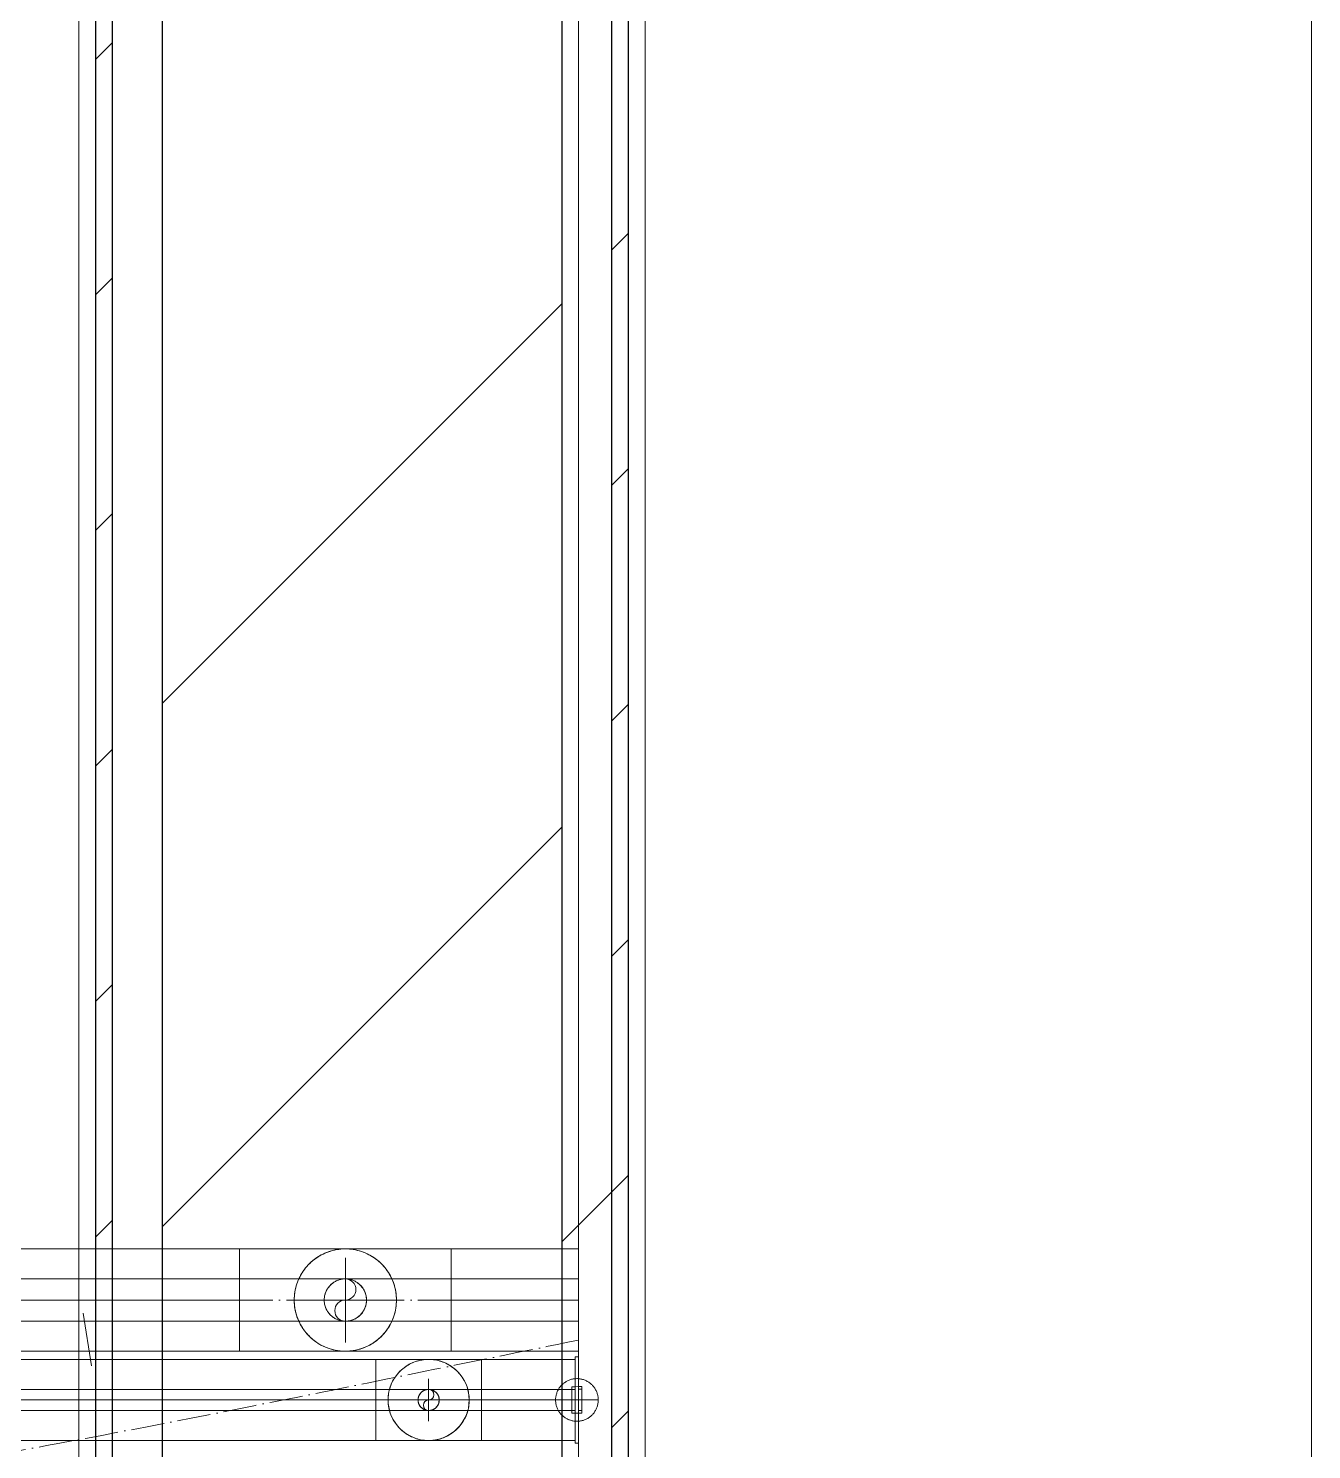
# Model space of a CAD drawing. Header units: millimetres. Extents: x -88595 to 880822, y -1054509 to -148035.
# Drawn here: x 293168.1 to 293553.3, y -278227.9 to -277801.3 of the extents above; entities that cross this region are included whole.
import ezdxf

# ---------------------------------------------------------------- set-up
doc = ezdxf.new("R2010")
doc.units = ezdxf.units.MM
doc.linetypes.add('$3$ADSK_Осевая', pattern=[14, 10, -2, 0, -2])
doc.linetypes.add('$4$ADSK_Осевая', pattern=[14, 10, -2, 0, -2])
for name, color, linetype, lineweight in [('Изоляция', 7, 'Continuous', 18), ('Оборудование', 7, 'Continuous', 18), ('Ограждение', 7, 'Continuous', 9), ('Стены наружные', 7, 'Continuous', 18), ('Трубопровод', 7, 'Continuous', 18), ('Трубопроводы', 7, 'Continuous', 18)]:
    doc.layers.add(name, color=color, linetype=linetype, lineweight=lineweight)

# ---------------------------------------------------------------- blocks, each defined once
blk = doc.blocks.new('$0$ADSK_Настенный внутренний блок кондиционера1 - 1U50PHP1FRA-3259956-В_Координация_2 этаж ОВ3')
at = {"layer": 'Оборудование', "color": 150, "true_color": 0x0080ff}
for p, q in [((487.5, 0), (-487.5, 0)), ((487.5, -10), (-487.5, -10)), ((-487.5, -220), (487.5, -220))]:
    blk.add_line(p, q, dxfattribs=at)
blk = doc.blocks.new('$0$ADSK_МедьПайка_Отвод-гнутая труба - Отвод _гнутая труба_-3260024-В_Координация_2 этаж ОВ3')
at = {"layer": 'Трубопроводы', "color": 134, "true_color": 0x00a6a6}
for p, q in [((-19259.67, -7317.15), (-19259.67, -7310.8)), ((-19259.67, -7323.5), (-19259.67, -7317.15))]:
    blk.add_line(p, q, dxfattribs=at)
at = {"layer": 'Трубопроводы', "color": 134, "true_color": 0x00a6a6, "flags": 128}
for points in [[(-19297.77, -7317.15), (-19297.76, -7316.89), (-19297.75, -7316.64), (-19297.72, -7316.39), (-19297.69, -7316.14), (-19297.64, -7315.89), (-19297.59, -7315.64), (-19297.52, -7315.39), (-19297.44, -7315.15), (-19297.36, -7314.91), (-19297.27, -7314.68), (-19297.16, -7314.44), (-19297.05, -7314.22), (-19296.93, -7313.99), (-19296.8, -7313.78), (-19296.66, -7313.56), (-19296.51, -7313.36), (-19296.35, -7313.16), (-19296.19, -7312.96), (-19296.02, -7312.77), (-19295.84, -7312.59), (-19295.66, -7312.42), (-19295.46, -7312.25), (-19295.26, -7312.1), (-19295.06, -7311.95), (-19294.85, -7311.81), (-19294.63, -7311.67), (-19294.41, -7311.55), (-19294.18, -7311.43), (-19293.95, -7311.33), (-19293.72, -7311.23), (-19293.48, -7311.14), (-19293.24, -7311.07), (-19292.99, -7311), (-19292.75, -7310.94), (-19292.5, -7310.89), (-19292.25, -7310.85), (-19291.99, -7310.82), (-19291.74, -7310.81), (-19291.49, -7310.8), (-19291.42, -7310.8)], [(-19291.42, -7310.8), (-19291.16, -7310.8), (-19290.91, -7310.82), (-19290.66, -7310.84), (-19290.41, -7310.88), (-19290.16, -7310.93), (-19289.91, -7310.98), (-19289.66, -7311.05), (-19289.42, -7311.12), (-19289.18, -7311.21), (-19288.94, -7311.3), (-19288.71, -7311.4), (-19288.48, -7311.52), (-19288.26, -7311.64), (-19288.04, -7311.77), (-19287.83, -7311.91), (-19287.62, -7312.06), (-19287.42, -7312.21), (-19287.23, -7312.37), (-19287.04, -7312.55), (-19286.86, -7312.72), (-19286.69, -7312.91), (-19286.52, -7313.1), (-19286.36, -7313.3), (-19286.22, -7313.51), (-19286.07, -7313.72), (-19285.94, -7313.93), (-19285.82, -7314.16), (-19285.7, -7314.38), (-19285.6, -7314.61), (-19285.5, -7314.85), (-19285.41, -7315.09), (-19285.33, -7315.33), (-19285.27, -7315.57), (-19285.21, -7315.82), (-19285.16, -7316.07), (-19285.12, -7316.32), (-19285.09, -7316.57), (-19285.08, -7316.83), (-19285.07, -7317.08), (-19285.07, -7317.15)], [(-19291.42, -7310.8), (-19291.39, -7310.8), (-19291.32, -7310.8), (-19291.19, -7310.8), (-19291.01, -7310.8), (-19290.78, -7310.8), (-19290.51, -7310.8), (-19290.18, -7310.8), (-19289.81, -7310.8), (-19289.38, -7310.8), (-19288.91, -7310.8), (-19288.39, -7310.8), (-19287.83, -7310.8), (-19287.22, -7310.8), (-19286.57, -7310.8), (-19285.87, -7310.8), (-19285.13, -7310.8), (-19284.35, -7310.8), (-19283.54, -7310.8), (-19282.68, -7310.8), (-19281.79, -7310.8), (-19280.86, -7310.8), (-19279.9, -7310.8), (-19278.9, -7310.8), (-19277.88, -7310.8), (-19276.82, -7310.8), (-19275.74, -7310.8), (-19274.63, -7310.8), (-19273.5, -7310.8), (-19272.35, -7310.8), (-19271.17, -7310.8), (-19269.98, -7310.8), (-19268.77, -7310.8), (-19267.55, -7310.8), (-19266.31, -7310.8), (-19265.06, -7310.8), (-19263.81, -7310.8), (-19262.55, -7310.8), (-19261.28, -7310.8), (-19260.01, -7310.8), (-19259.67, -7310.8)], [(-19291.42, -7323.5), (-19291.67, -7323.49), (-19291.92, -7323.48), (-19292.18, -7323.45), (-19292.43, -7323.42), (-19292.68, -7323.37), (-19292.93, -7323.32), (-19293.17, -7323.25), (-19293.41, -7323.18), (-19293.65, -7323.09), (-19293.89, -7323), (-19294.12, -7322.89), (-19294.35, -7322.78), (-19294.57, -7322.66), (-19294.79, -7322.53), (-19295, -7322.39), (-19295.21, -7322.24), (-19295.41, -7322.09), (-19295.6, -7321.92), (-19295.79, -7321.75), (-19295.97, -7321.57), (-19296.15, -7321.39), (-19296.31, -7321.19), (-19296.47, -7321), (-19296.62, -7320.79), (-19296.76, -7320.58), (-19296.89, -7320.36), (-19297.02, -7320.14), (-19297.13, -7319.92), (-19297.24, -7319.68), (-19297.34, -7319.45), (-19297.42, -7319.21), (-19297.5, -7318.97), (-19297.57, -7318.72), (-19297.63, -7318.48), (-19297.67, -7318.23), (-19297.71, -7317.98), (-19297.74, -7317.72), (-19297.76, -7317.47), (-19297.77, -7317.22), (-19297.77, -7317.15)], [(-19285.07, -7317.15), (-19285.07, -7317.4), (-19285.09, -7317.66), (-19285.11, -7317.91), (-19285.15, -7318.16), (-19285.19, -7318.41), (-19285.25, -7318.66), (-19285.31, -7318.9), (-19285.39, -7319.15), (-19285.47, -7319.39), (-19285.57, -7319.62), (-19285.67, -7319.85), (-19285.78, -7320.08), (-19285.91, -7320.3), (-19286.04, -7320.52), (-19286.18, -7320.73), (-19286.32, -7320.94), (-19286.48, -7321.14), (-19286.64, -7321.34), (-19286.81, -7321.52), (-19286.99, -7321.7), (-19287.18, -7321.88), (-19287.37, -7322.04), (-19287.57, -7322.2), (-19287.78, -7322.35), (-19287.99, -7322.49), (-19288.2, -7322.62), (-19288.42, -7322.75), (-19288.65, -7322.86), (-19288.88, -7322.97), (-19289.12, -7323.07), (-19289.35, -7323.15), (-19289.6, -7323.23), (-19289.84, -7323.3), (-19290.09, -7323.36), (-19290.34, -7323.41), (-19290.59, -7323.44), (-19290.84, -7323.47), (-19291.09, -7323.49), (-19291.35, -7323.5), (-19291.42, -7323.5)], [(-19259.67, -7323.5), (-19260.94, -7323.5), (-19262.2, -7323.5), (-19263.47, -7323.5), (-19264.73, -7323.5), (-19265.97, -7323.5), (-19267.21, -7323.5), (-19268.44, -7323.5), (-19269.65, -7323.5), (-19270.85, -7323.5), (-19272.03, -7323.5), (-19273.19, -7323.5), (-19274.33, -7323.5), (-19275.44, -7323.5), (-19276.53, -7323.5), (-19277.59, -7323.5), (-19278.63, -7323.5), (-19279.63, -7323.5), (-19280.6, -7323.5), (-19281.54, -7323.5), (-19282.44, -7323.5), (-19283.31, -7323.5), (-19284.14, -7323.5), (-19284.93, -7323.5), (-19285.68, -7323.5), (-19286.38, -7323.5), (-19287.05, -7323.5), (-19287.67, -7323.5), (-19288.25, -7323.5), (-19288.78, -7323.5), (-19289.26, -7323.5), (-19289.7, -7323.5), (-19290.08, -7323.5), (-19290.42, -7323.5), (-19290.71, -7323.5), (-19290.96, -7323.5), (-19291.15, -7323.5), (-19291.29, -7323.5), (-19291.38, -7323.5), (-19291.42, -7323.5)]]:
    blk.add_lwpolyline(points, dxfattribs=at)
at = {"layer": 'Трубопроводы', "color": 134, "true_color": 0x00a6a6}
for start, end in [(0, 180), (180, 0)]:
    blk.add_arc((-19291.42, -7317.15), 6.35, start, end, dxfattribs=at)
blk = doc.blocks.new('$0$ADSK_МедьПайка_Отвод-гнутая труба - Отвод _гнутая труба_-V41-В_Координация_2 этаж ОВ3')
at = {"layer": 'Трубопроводы', "color": 134, "true_color": 0x00a6a6}
for p, q in [((-19323.17, -7310.8), (-19323.17, -7317.15)), ((-19323.17, -7317.15), (-19323.17, -7323.5))]:
    blk.add_line(p, q, dxfattribs=at)
at = {"layer": 'Трубопроводы', "color": 134, "true_color": 0x00a6a6, "flags": 128}
for points in [[(-19291.42, -7310.8), (-19291.44, -7310.8), (-19291.52, -7310.8), (-19291.65, -7310.8), (-19291.82, -7310.8), (-19292.05, -7310.8), (-19292.33, -7310.8), (-19292.65, -7310.8), (-19293.03, -7310.8), (-19293.45, -7310.8), (-19293.92, -7310.8), (-19294.44, -7310.8), (-19295, -7310.8), (-19295.61, -7310.8), (-19296.27, -7310.8), (-19296.96, -7310.8), (-19297.7, -7310.8), (-19298.48, -7310.8), (-19299.3, -7310.8), (-19300.15, -7310.8), (-19301.05, -7310.8), (-19301.98, -7310.8), (-19302.94, -7310.8), (-19303.93, -7310.8), (-19304.96, -7310.8), (-19306.01, -7310.8), (-19307.09, -7310.8), (-19308.2, -7310.8), (-19309.33, -7310.8), (-19310.49, -7310.8), (-19311.66, -7310.8), (-19312.85, -7310.8), (-19314.06, -7310.8), (-19315.29, -7310.8), (-19316.52, -7310.8), (-19317.77, -7310.8), (-19319.03, -7310.8), (-19320.29, -7310.8), (-19321.55, -7310.8), (-19322.82, -7310.8), (-19323.17, -7310.8)], [(-19323.17, -7323.5), (-19321.9, -7323.5), (-19320.63, -7323.5), (-19319.37, -7323.5), (-19318.11, -7323.5), (-19316.86, -7323.5), (-19315.62, -7323.5), (-19314.39, -7323.5), (-19313.18, -7323.5), (-19311.98, -7323.5), (-19310.8, -7323.5), (-19309.64, -7323.5), (-19308.51, -7323.5), (-19307.39, -7323.5), (-19306.3, -7323.5), (-19305.24, -7323.5), (-19304.21, -7323.5), (-19303.2, -7323.5), (-19302.23, -7323.5), (-19301.29, -7323.5), (-19300.39, -7323.5), (-19299.52, -7323.5), (-19298.7, -7323.5), (-19297.91, -7323.5), (-19297.16, -7323.5), (-19296.45, -7323.5), (-19295.79, -7323.5), (-19295.16, -7323.5), (-19294.59, -7323.5), (-19294.06, -7323.5), (-19293.57, -7323.5), (-19293.14, -7323.5), (-19292.75, -7323.5), (-19292.41, -7323.5), (-19292.12, -7323.5), (-19291.88, -7323.5), (-19291.69, -7323.5), (-19291.55, -7323.5), (-19291.46, -7323.5), (-19291.42, -7323.5)]]:
    blk.add_lwpolyline(points, dxfattribs=at)
at = {"layer": 'Трубопроводы', "color": 134, "true_color": 0x00a6a6}
for start, end in [(0, 180), (180, 0)]:
    blk.add_arc((-19291.42, -7317.15), 6.35, start, end, dxfattribs=at)
blk = doc.blocks.new('$0$ADSK_МедьПайка_Отвод-гнутая труба - Отвод _гнутая труба_-94627-В_Координация_2 этаж ОВ3')
at = {"layer": 'Трубопроводы', "color": 190, "true_color": 0x8000ff}
for p, q in [((-19250.54, -7347.15), (-19250.54, -7343.97)), ((-19250.54, -7350.32), (-19250.54, -7347.15))]:
    blk.add_line(p, q, dxfattribs=at)
at = {"layer": 'Трубопроводы', "color": 190, "true_color": 0x8000ff, "flags": 128}
for points in [[(-19269.59, -7347.15), (-19269.59, -7347.02), (-19269.58, -7346.89), (-19269.57, -7346.77), (-19269.55, -7346.64), (-19269.53, -7346.52), (-19269.5, -7346.39), (-19269.47, -7346.27), (-19269.43, -7346.15), (-19269.39, -7346.03), (-19269.34, -7345.91), (-19269.29, -7345.8), (-19269.23, -7345.68), (-19269.17, -7345.57), (-19269.11, -7345.46), (-19269.04, -7345.36), (-19268.96, -7345.25), (-19268.89, -7345.15), (-19268.8, -7345.05), (-19268.72, -7344.96), (-19268.63, -7344.87), (-19268.54, -7344.78), (-19268.44, -7344.7), (-19268.34, -7344.62), (-19268.24, -7344.55), (-19268.13, -7344.48), (-19268.02, -7344.41), (-19267.91, -7344.35), (-19267.8, -7344.29), (-19267.68, -7344.24), (-19267.57, -7344.19), (-19267.45, -7344.15), (-19267.33, -7344.11), (-19267.2, -7344.07), (-19267.08, -7344.04), (-19266.96, -7344.02), (-19266.83, -7344), (-19266.7, -7343.99), (-19266.58, -7343.98), (-19266.45, -7343.97), (-19266.42, -7343.97)], [(-19266.42, -7343.97), (-19266.29, -7343.98), (-19266.16, -7343.98), (-19266.04, -7344), (-19265.91, -7344.01), (-19265.79, -7344.04), (-19265.66, -7344.06), (-19265.54, -7344.1), (-19265.42, -7344.13), (-19265.3, -7344.18), (-19265.18, -7344.22), (-19265.06, -7344.28), (-19264.95, -7344.33), (-19264.84, -7344.39), (-19264.73, -7344.46), (-19264.62, -7344.53), (-19264.52, -7344.6), (-19264.42, -7344.68), (-19264.32, -7344.76), (-19264.23, -7344.85), (-19264.14, -7344.94), (-19264.05, -7345.03), (-19263.97, -7345.13), (-19263.89, -7345.22), (-19263.82, -7345.33), (-19263.75, -7345.43), (-19263.68, -7345.54), (-19263.62, -7345.65), (-19263.56, -7345.77), (-19263.51, -7345.88), (-19263.46, -7346), (-19263.41, -7346.12), (-19263.38, -7346.24), (-19263.34, -7346.36), (-19263.31, -7346.48), (-19263.29, -7346.61), (-19263.27, -7346.73), (-19263.26, -7346.86), (-19263.25, -7346.99), (-19263.24, -7347.11), (-19263.24, -7347.15)], [(-19266.42, -7343.97), (-19266.4, -7343.97), (-19266.37, -7343.97), (-19266.3, -7343.97), (-19266.21, -7343.97), (-19266.1, -7343.97), (-19265.96, -7343.97), (-19265.8, -7343.97), (-19265.61, -7343.97), (-19265.4, -7343.97), (-19265.16, -7343.97), (-19264.9, -7343.97), (-19264.62, -7343.97), (-19264.32, -7343.97), (-19263.99, -7343.97), (-19263.64, -7343.97), (-19263.28, -7343.97), (-19262.89, -7343.97), (-19262.48, -7343.97), (-19262.05, -7343.97), (-19261.6, -7343.97), (-19261.14, -7343.97), (-19260.66, -7343.97), (-19260.16, -7343.97), (-19259.65, -7343.97), (-19259.12, -7343.97), (-19258.58, -7343.97), (-19258.02, -7343.97), (-19257.46, -7343.97), (-19256.88, -7343.97), (-19256.29, -7343.97), (-19255.7, -7343.97), (-19255.09, -7343.97), (-19254.48, -7343.97), (-19253.86, -7343.97), (-19253.24, -7343.97), (-19252.61, -7343.97), (-19251.98, -7343.97), (-19251.35, -7343.97), (-19250.71, -7343.97), (-19250.54, -7343.97)], [(-19266.42, -7350.32), (-19266.54, -7350.32), (-19266.67, -7350.31), (-19266.8, -7350.3), (-19266.92, -7350.28), (-19267.05, -7350.26), (-19267.17, -7350.23), (-19267.29, -7350.2), (-19267.42, -7350.16), (-19267.54, -7350.12), (-19267.65, -7350.07), (-19267.77, -7350.02), (-19267.88, -7349.96), (-19267.99, -7349.9), (-19268.1, -7349.84), (-19268.21, -7349.77), (-19268.31, -7349.7), (-19268.41, -7349.62), (-19268.51, -7349.54), (-19268.6, -7349.45), (-19268.69, -7349.36), (-19268.78, -7349.27), (-19268.86, -7349.17), (-19268.94, -7349.07), (-19269.02, -7348.97), (-19269.09, -7348.86), (-19269.16, -7348.76), (-19269.22, -7348.64), (-19269.27, -7348.53), (-19269.33, -7348.42), (-19269.38, -7348.3), (-19269.42, -7348.18), (-19269.46, -7348.06), (-19269.49, -7347.94), (-19269.52, -7347.81), (-19269.55, -7347.69), (-19269.56, -7347.56), (-19269.58, -7347.44), (-19269.59, -7347.31), (-19269.59, -7347.18), (-19269.59, -7347.15)], [(-19263.24, -7347.15), (-19263.24, -7347.28), (-19263.25, -7347.4), (-19263.26, -7347.53), (-19263.28, -7347.65), (-19263.31, -7347.78), (-19263.33, -7347.9), (-19263.37, -7348.03), (-19263.4, -7348.15), (-19263.45, -7348.27), (-19263.49, -7348.38), (-19263.54, -7348.5), (-19263.6, -7348.61), (-19263.66, -7348.73), (-19263.73, -7348.83), (-19263.8, -7348.94), (-19263.87, -7349.04), (-19263.95, -7349.14), (-19264.03, -7349.24), (-19264.12, -7349.34), (-19264.2, -7349.43), (-19264.3, -7349.51), (-19264.39, -7349.6), (-19264.49, -7349.67), (-19264.6, -7349.75), (-19264.7, -7349.82), (-19264.81, -7349.89), (-19264.92, -7349.95), (-19265.03, -7350.01), (-19265.15, -7350.06), (-19265.27, -7350.11), (-19265.39, -7350.15), (-19265.51, -7350.19), (-19265.63, -7350.22), (-19265.75, -7350.25), (-19265.88, -7350.28), (-19266, -7350.3), (-19266.13, -7350.31), (-19266.26, -7350.32), (-19266.38, -7350.32), (-19266.42, -7350.32)], [(-19250.54, -7350.32), (-19251.18, -7350.32), (-19251.81, -7350.32), (-19252.44, -7350.32), (-19253.07, -7350.32), (-19253.7, -7350.32), (-19254.32, -7350.32), (-19254.93, -7350.32), (-19255.54, -7350.32), (-19256.13, -7350.32), (-19256.72, -7350.32), (-19257.3, -7350.32), (-19257.87, -7350.32), (-19258.43, -7350.32), (-19258.97, -7350.32), (-19259.51, -7350.32), (-19260.02, -7350.32), (-19260.52, -7350.32), (-19261.01, -7350.32), (-19261.48, -7350.32), (-19261.93, -7350.32), (-19262.36, -7350.32), (-19262.78, -7350.32), (-19263.17, -7350.32), (-19263.55, -7350.32), (-19263.9, -7350.32), (-19264.23, -7350.32), (-19264.54, -7350.32), (-19264.83, -7350.32), (-19265.1, -7350.32), (-19265.34, -7350.32), (-19265.56, -7350.32), (-19265.75, -7350.32), (-19265.92, -7350.32), (-19266.07, -7350.32), (-19266.19, -7350.32), (-19266.28, -7350.32), (-19266.35, -7350.32), (-19266.4, -7350.32), (-19266.42, -7350.32)]]:
    blk.add_lwpolyline(points, dxfattribs=at)
at = {"layer": 'Трубопроводы', "color": 190, "true_color": 0x8000ff}
for start, end in [(0, 180), (180, 0)]:
    blk.add_arc((-19266.42, -7347.15), 3.17, start, end, dxfattribs=at)
blk = doc.blocks.new('$0$ADSK_МедьПайка_Отвод-гнутая труба - Отвод _гнутая труба_-V43-В_Координация_2 этаж ОВ3')
at = {"layer": 'Трубопроводы', "color": 190, "true_color": 0x8000ff}
for p, q in [((-19282.29, -7343.97), (-19282.29, -7347.15)), ((-19282.29, -7347.15), (-19282.29, -7350.32))]:
    blk.add_line(p, q, dxfattribs=at)
at = {"layer": 'Трубопроводы', "color": 190, "true_color": 0x8000ff, "flags": 128}
for points in [[(-19266.42, -7343.97), (-19266.43, -7343.97), (-19266.47, -7343.97), (-19266.53, -7343.97), (-19266.62, -7343.97), (-19266.73, -7343.97), (-19266.87, -7343.97), (-19267.04, -7343.97), (-19267.22, -7343.97), (-19267.43, -7343.97), (-19267.67, -7343.97), (-19267.93, -7343.97), (-19268.21, -7343.97), (-19268.52, -7343.97), (-19268.84, -7343.97), (-19269.19, -7343.97), (-19269.56, -7343.97), (-19269.95, -7343.97), (-19270.36, -7343.97), (-19270.79, -7343.97), (-19271.23, -7343.97), (-19271.7, -7343.97), (-19272.18, -7343.97), (-19272.67, -7343.97), (-19273.19, -7343.97), (-19273.71, -7343.97), (-19274.26, -7343.97), (-19274.81, -7343.97), (-19275.38, -7343.97), (-19275.95, -7343.97), (-19276.54, -7343.97), (-19277.14, -7343.97), (-19277.74, -7343.97), (-19278.35, -7343.97), (-19278.97, -7343.97), (-19279.59, -7343.97), (-19280.22, -7343.97), (-19280.85, -7343.97), (-19281.49, -7343.97), (-19282.12, -7343.97), (-19282.29, -7343.97)], [(-19282.29, -7350.32), (-19281.66, -7350.32), (-19281.02, -7350.32), (-19280.39, -7350.32), (-19279.76, -7350.32), (-19279.14, -7350.32), (-19278.52, -7350.32), (-19277.9, -7350.32), (-19277.3, -7350.32), (-19276.7, -7350.32), (-19276.11, -7350.32), (-19275.53, -7350.32), (-19274.96, -7350.32), (-19274.4, -7350.32), (-19273.86, -7350.32), (-19273.33, -7350.32), (-19272.81, -7350.32), (-19272.31, -7350.32), (-19271.82, -7350.32), (-19271.36, -7350.32), (-19270.9, -7350.32), (-19270.47, -7350.32), (-19270.06, -7350.32), (-19269.66, -7350.32), (-19269.29, -7350.32), (-19268.93, -7350.32), (-19268.6, -7350.32), (-19268.29, -7350.32), (-19268, -7350.32), (-19267.74, -7350.32), (-19267.5, -7350.32), (-19267.28, -7350.32), (-19267.08, -7350.32), (-19266.91, -7350.32), (-19266.77, -7350.32), (-19266.65, -7350.32), (-19266.55, -7350.32), (-19266.48, -7350.32), (-19266.44, -7350.32), (-19266.42, -7350.32)]]:
    blk.add_lwpolyline(points, dxfattribs=at)
at = {"layer": 'Трубопроводы', "color": 190, "true_color": 0x8000ff}
for radius, start, end in [(3.17, 0, 180), (3.18, 180, 0)]:
    blk.add_arc((-19266.42, -7347.15), radius, start, end, dxfattribs=at)
blk = doc.blocks.new('2 этаж')
at = {"layer": 'Ограждение'}
for p, q in [((322517.5, 651111.51), (322517.5, 645156.51)), ((322687.5, 645156.51), (322687.5, 651111.51))]:
    blk.add_line(p, q, dxfattribs=at)
at = {"layer": 'Стены наружные', "lineweight": 30}
for p, q in [((322542.5, 651136.51), (322542.5, 645131.51)), ((322662.5, 651136.51), (322662.5, 645131.51)), ((322527.5, 651121.51), (322527.5, 645136.51)), ((322677.5, 645136.51), (322677.5, 651121.51)), ((322522.5, 651116.51), (322522.5, 645141.51)), ((322682.5, 645141.51), (322682.5, 651116.51))]:
    blk.add_line(p, q, dxfattribs=at)
at = {"layer": 'Стены наружные', "linetype": 'Continuous', "lineweight": 9}
for p, q in [((322522.5, 649997.9), (322527.5, 650002.9)), ((322677.5, 649940.76), (322682.5, 649945.76)), ((322522.5, 649927.19), (322527.5, 649932.19)), ((322542.5, 649804.53), (322662.5, 649924.53)), ((322677.5, 649870.05), (322682.5, 649875.05)), ((322522.5, 649856.48), (322527.5, 649861.48)), ((322677.5, 649799.34), (322682.5, 649804.34)), ((322522.5, 649785.76), (322527.5, 649790.76)), ((322542.5, 649647.37), (322662.5, 649767.37)), ((322677.5, 649728.63), (322682.5, 649733.63)), ((322522.5, 649715.05), (322527.5, 649720.05)), ((322677.5, 649657.92), (322682.5, 649662.92)), ((322662.5, 649642.92), (322677.5, 649657.92)), ((322522.5, 649644.34), (322527.5, 649649.34)), ((322677.5, 649587.21), (322682.5, 649592.21))]:
    blk.add_line(p, q, dxfattribs=at)

msp = doc.modelspace()

# ---------------------------------------------------------------- linework, layer by layer
at = {"layer": 'Изоляция', "color": 134, "true_color": 0x00a6a6}
for p, q in [((293231.5, -278167.65), (292909.99, -278167.65)), ((293231.5, -278198.35), (293231.5, -278167.65)), ((293333.25, -278167.65), (293295, -278167.65)), ((293295, -278167.65), (293295, -278198.35)), ((293333.25, -278190), (293333.25, -278167.65)), ((292909.99, -278198.35), (293231.5, -278198.35)), ((293295, -278198.35), (293333.25, -278198.35))]:
    msp.add_line(p, q, dxfattribs=at)
at = {"layer": 'Изоляция', "color": 190, "true_color": 0x8000ff}
for p, q in [((293272.38, -278200.83), (292939.12, -278200.83)), ((293272.38, -278225.17), (293272.38, -278200.83)), ((293332.25, -278200.83), (293304.13, -278200.83)), ((293304.13, -278200.83), (293304.13, -278225.17)), ((293333.25, -278200.03), (293332.25, -278200.03)), ((293332.25, -278200.03), (293332.25, -278225.97)), ((293333.25, -278225.97), (293333.25, -278200.03)), ((292939.12, -278225.17), (293272.38, -278225.17)), ((293304.13, -278225.17), (293332.25, -278225.17)), ((293332.25, -278225.97), (293333.25, -278225.97))]:
    msp.add_line(p, q, dxfattribs=at)
at = {"layer": 'Изоляция', "color": 134, "true_color": 0x00a6a6, "flags": 128}
for points in [[(293263.25, -278167.65), (293263.23, -278167.65), (293263.15, -278167.65), (293263.02, -278167.65), (293262.85, -278167.65), (293262.62, -278167.65), (293262.34, -278167.65), (293262.02, -278167.65), (293261.64, -278167.65), (293261.22, -278167.65), (293260.75, -278167.65), (293260.23, -278167.65), (293259.66, -278167.65), (293259.06, -278167.65), (293258.4, -278167.65), (293257.71, -278167.65), (293256.97, -278167.65), (293256.19, -278167.65), (293255.37, -278167.65), (293254.52, -278167.65), (293253.62, -278167.65), (293252.69, -278167.65), (293251.73, -278167.65), (293250.74, -278167.65), (293249.71, -278167.65), (293248.66, -278167.65), (293247.57, -278167.65), (293246.47, -278167.65), (293245.33, -278167.65), (293244.18, -278167.65), (293243.01, -278167.65), (293241.81, -278167.65), (293240.61, -278167.65), (293239.38, -278167.65), (293238.15, -278167.65), (293236.9, -278167.65), (293235.64, -278167.65), (293234.38, -278167.65), (293233.11, -278167.65), (293231.84, -278167.65), (293231.5, -278167.65)], [(293247.9, -278183), (293247.91, -278182.39), (293247.95, -278181.77), (293248.01, -278181.16), (293248.1, -278180.55), (293248.21, -278179.95), (293248.34, -278179.35), (293248.5, -278178.76), (293248.68, -278178.17), (293248.89, -278177.59), (293249.11, -278177.02), (293249.36, -278176.46), (293249.64, -278175.91), (293249.93, -278175.37), (293250.25, -278174.85), (293250.58, -278174.33), (293250.94, -278173.83), (293251.32, -278173.35), (293251.71, -278172.88), (293252.13, -278172.43), (293252.56, -278171.99), (293253.01, -278171.57), (293253.47, -278171.17), (293253.95, -278170.79), (293254.45, -278170.43), (293254.96, -278170.08), (293255.48, -278169.76), (293256.02, -278169.46), (293256.56, -278169.18), (293257.12, -278168.93), (293257.69, -278168.69), (293258.27, -278168.48), (293258.85, -278168.29), (293259.44, -278168.13), (293260.04, -278167.99), (293260.64, -278167.87), (293261.25, -278167.78), (293261.86, -278167.71), (293262.47, -278167.67), (293263.09, -278167.65), (293263.25, -278167.65)], [(293263.25, -278167.65), (293263.28, -278167.65), (293263.35, -278167.65), (293263.48, -278167.65), (293263.66, -278167.65), (293263.88, -278167.65), (293264.16, -278167.65), (293264.49, -278167.65), (293264.86, -278167.65), (293265.29, -278167.65), (293265.76, -278167.65), (293266.28, -278167.65), (293266.84, -278167.65), (293267.45, -278167.65), (293268.1, -278167.65), (293268.8, -278167.65), (293269.54, -278167.65), (293270.31, -278167.65), (293271.13, -278167.65), (293271.99, -278167.65), (293272.88, -278167.65), (293273.81, -278167.65), (293274.77, -278167.65), (293275.77, -278167.65), (293276.79, -278167.65), (293277.85, -278167.65), (293278.93, -278167.65), (293280.04, -278167.65), (293281.17, -278167.65), (293282.32, -278167.65), (293283.5, -278167.65), (293284.69, -278167.65), (293285.9, -278167.65), (293287.12, -278167.65), (293288.36, -278167.65), (293289.61, -278167.65), (293290.86, -278167.65), (293292.12, -278167.65), (293293.39, -278167.65), (293294.66, -278167.65), (293295, -278167.65)], [(293263.25, -278167.65), (293263.87, -278167.66), (293264.48, -278167.7), (293265.09, -278167.76), (293265.7, -278167.85), (293266.3, -278167.96), (293266.9, -278168.09), (293267.49, -278168.25), (293268.08, -278168.43), (293268.66, -278168.63), (293269.23, -278168.86), (293269.79, -278169.11), (293270.34, -278169.38), (293270.88, -278169.68), (293271.41, -278169.99), (293271.92, -278170.33), (293272.42, -278170.69), (293272.9, -278171.06), (293273.37, -278171.46), (293273.83, -278171.87), (293274.26, -278172.31), (293274.68, -278172.75), (293275.08, -278173.22), (293275.46, -278173.7), (293275.83, -278174.2), (293276.17, -278174.71), (293276.49, -278175.23), (293276.79, -278175.77), (293277.07, -278176.31), (293277.32, -278176.87), (293277.56, -278177.44), (293277.77, -278178.01), (293277.96, -278178.6), (293278.12, -278179.19), (293278.26, -278179.79), (293278.38, -278180.39), (293278.47, -278181), (293278.54, -278181.61), (293278.58, -278182.22), (293278.6, -278182.83), (293278.6, -278183)], [(293263.25, -278198.35), (293262.64, -278198.34), (293262.03, -278198.3), (293261.41, -278198.24), (293260.81, -278198.15), (293260.2, -278198.04), (293259.6, -278197.91), (293259.01, -278197.75), (293258.42, -278197.57), (293257.84, -278197.37), (293257.27, -278197.14), (293256.71, -278196.89), (293256.16, -278196.62), (293255.62, -278196.32), (293255.1, -278196.01), (293254.58, -278195.67), (293254.08, -278195.31), (293253.6, -278194.94), (293253.13, -278194.54), (293252.68, -278194.13), (293252.24, -278193.69), (293251.82, -278193.25), (293251.42, -278192.78), (293251.04, -278192.3), (293250.68, -278191.8), (293250.34, -278191.29), (293250.01, -278190.77), (293249.71, -278190.23), (293249.44, -278189.69), (293249.18, -278189.13), (293248.95, -278188.56), (293248.73, -278187.99), (293248.55, -278187.4), (293248.38, -278186.81), (293248.24, -278186.21), (293248.13, -278185.61), (293248.03, -278185), (293247.97, -278184.39), (293247.92, -278183.78), (293247.9, -278183.17), (293247.9, -278183)], [(293278.6, -278183), (293278.59, -278183.61), (293278.55, -278184.23), (293278.49, -278184.84), (293278.41, -278185.45), (293278.3, -278186.05), (293278.16, -278186.65), (293278, -278187.24), (293277.82, -278187.83), (293277.62, -278188.41), (293277.39, -278188.98), (293277.14, -278189.54), (293276.87, -278190.09), (293276.57, -278190.63), (293276.26, -278191.15), (293275.92, -278191.67), (293275.56, -278192.17), (293275.19, -278192.65), (293274.79, -278193.12), (293274.38, -278193.57), (293273.95, -278194.01), (293273.5, -278194.43), (293273.03, -278194.83), (293272.55, -278195.21), (293272.06, -278195.57), (293271.55, -278195.92), (293271.02, -278196.24), (293270.49, -278196.54), (293269.94, -278196.82), (293269.38, -278197.07), (293268.81, -278197.31), (293268.24, -278197.52), (293267.65, -278197.71), (293267.06, -278197.87), (293266.46, -278198.01), (293265.86, -278198.13), (293265.25, -278198.22), (293264.64, -278198.29), (293264.03, -278198.33), (293263.42, -278198.35), (293263.25, -278198.35)], [(293231.5, -278198.35), (293232.77, -278198.35), (293234.04, -278198.35), (293235.3, -278198.35), (293236.56, -278198.35), (293237.81, -278198.35), (293239.05, -278198.35), (293240.28, -278198.35), (293241.49, -278198.35), (293242.69, -278198.35), (293243.87, -278198.35), (293245.03, -278198.35), (293246.16, -278198.35), (293247.28, -278198.35), (293248.37, -278198.35), (293249.43, -278198.35), (293250.46, -278198.35), (293251.47, -278198.35), (293252.44, -278198.35), (293253.38, -278198.35), (293254.28, -278198.35), (293255.14, -278198.35), (293255.97, -278198.35), (293256.76, -278198.35), (293257.51, -278198.35), (293258.22, -278198.35), (293258.88, -278198.35), (293259.5, -278198.35), (293260.08, -278198.35), (293260.61, -278198.35), (293261.09, -278198.35), (293261.53, -278198.35), (293261.92, -278198.35), (293262.26, -278198.35), (293262.55, -278198.35), (293262.79, -278198.35), (293262.98, -278198.35), (293263.12, -278198.35), (293263.21, -278198.35), (293263.25, -278198.35)], [(293295, -278198.35), (293293.73, -278198.35), (293292.46, -278198.35), (293291.2, -278198.35), (293289.94, -278198.35), (293288.69, -278198.35), (293287.45, -278198.35), (293286.23, -278198.35), (293285.01, -278198.35), (293283.82, -278198.35), (293282.64, -278198.35), (293281.48, -278198.35), (293280.34, -278198.35), (293279.23, -278198.35), (293278.14, -278198.35), (293277.07, -278198.35), (293276.04, -278198.35), (293275.04, -278198.35), (293274.07, -278198.35), (293273.13, -278198.35), (293272.23, -278198.35), (293271.36, -278198.35), (293270.53, -278198.35), (293269.74, -278198.35), (293268.99, -278198.35), (293268.29, -278198.35), (293267.62, -278198.35), (293267, -278198.35), (293266.42, -278198.35), (293265.89, -278198.35), (293265.41, -278198.35), (293264.97, -278198.35), (293264.58, -278198.35), (293264.25, -278198.35), (293263.95, -278198.35), (293263.71, -278198.35), (293263.52, -278198.35), (293263.38, -278198.35), (293263.29, -278198.35), (293263.25, -278198.35)]]:
    msp.add_lwpolyline(points, dxfattribs=at)
at = {"layer": 'Изоляция', "color": 190, "true_color": 0x8000ff, "flags": 128}
for points in [[(293288.25, -278200.83), (293288.24, -278200.83), (293288.2, -278200.83), (293288.14, -278200.83), (293288.05, -278200.83), (293287.94, -278200.83), (293287.8, -278200.83), (293287.63, -278200.83), (293287.45, -278200.83), (293287.23, -278200.83), (293287, -278200.83), (293286.74, -278200.83), (293286.46, -278200.83), (293286.15, -278200.83), (293285.83, -278200.83), (293285.48, -278200.83), (293285.11, -278200.83), (293284.72, -278200.83), (293284.31, -278200.83), (293283.88, -278200.83), (293283.44, -278200.83), (293282.97, -278200.83), (293282.49, -278200.83), (293281.99, -278200.83), (293281.48, -278200.83), (293280.95, -278200.83), (293280.41, -278200.83), (293279.86, -278200.83), (293279.29, -278200.83), (293278.72, -278200.83), (293278.13, -278200.83), (293277.53, -278200.83), (293276.93, -278200.83), (293276.32, -278200.83), (293275.7, -278200.83), (293275.08, -278200.83), (293274.45, -278200.83), (293273.82, -278200.83), (293273.18, -278200.83), (293272.55, -278200.83), (293272.38, -278200.83)], [(293276.08, -278213), (293276.09, -278212.51), (293276.12, -278212.03), (293276.16, -278211.54), (293276.23, -278211.06), (293276.32, -278210.58), (293276.43, -278210.11), (293276.55, -278209.64), (293276.69, -278209.17), (293276.86, -278208.71), (293277.04, -278208.26), (293277.24, -278207.81), (293277.45, -278207.38), (293277.69, -278206.95), (293277.94, -278206.53), (293278.2, -278206.13), (293278.49, -278205.73), (293278.78, -278205.34), (293279.1, -278204.97), (293279.43, -278204.61), (293279.77, -278204.27), (293280.13, -278203.93), (293280.49, -278203.62), (293280.88, -278203.31), (293281.27, -278203.03), (293281.67, -278202.76), (293282.09, -278202.5), (293282.51, -278202.26), (293282.95, -278202.04), (293283.39, -278201.84), (293283.84, -278201.65), (293284.3, -278201.49), (293284.76, -278201.34), (293285.23, -278201.21), (293285.7, -278201.09), (293286.18, -278201), (293286.66, -278200.93), (293287.15, -278200.88), (293287.63, -278200.84), (293288.12, -278200.83), (293288.25, -278200.83)], [(293288.25, -278200.83), (293288.26, -278200.83), (293288.3, -278200.83), (293288.37, -278200.83), (293288.45, -278200.83), (293288.57, -278200.83), (293288.71, -278200.83), (293288.87, -278200.83), (293289.06, -278200.83), (293289.27, -278200.83), (293289.5, -278200.83), (293289.76, -278200.83), (293290.05, -278200.83), (293290.35, -278200.83), (293290.68, -278200.83), (293291.02, -278200.83), (293291.39, -278200.83), (293291.78, -278200.83), (293292.19, -278200.83), (293292.62, -278200.83), (293293.07, -278200.83), (293293.53, -278200.83), (293294.01, -278200.83), (293294.51, -278200.83), (293295.02, -278200.83), (293295.55, -278200.83), (293296.09, -278200.83), (293296.64, -278200.83), (293297.21, -278200.83), (293297.79, -278200.83), (293298.37, -278200.83), (293298.97, -278200.83), (293299.58, -278200.83), (293300.19, -278200.83), (293300.81, -278200.83), (293301.43, -278200.83), (293302.06, -278200.83), (293302.69, -278200.83), (293303.32, -278200.83), (293303.96, -278200.83), (293304.13, -278200.83)], [(293288.25, -278200.83), (293288.74, -278200.83), (293289.22, -278200.86), (293289.71, -278200.91), (293290.19, -278200.98), (293290.67, -278201.07), (293291.15, -278201.17), (293291.62, -278201.3), (293292.08, -278201.44), (293292.54, -278201.61), (293292.99, -278201.79), (293293.44, -278201.98), (293293.87, -278202.2), (293294.3, -278202.43), (293294.72, -278202.68), (293295.13, -278202.95), (293295.52, -278203.23), (293295.91, -278203.53), (293296.28, -278203.85), (293296.64, -278204.18), (293296.99, -278204.52), (293297.32, -278204.87), (293297.64, -278205.24), (293297.94, -278205.62), (293298.23, -278206.02), (293298.5, -278206.42), (293298.75, -278206.84), (293298.99, -278207.26), (293299.21, -278207.7), (293299.41, -278208.14), (293299.6, -278208.59), (293299.77, -278209.05), (293299.92, -278209.51), (293300.05, -278209.98), (293300.16, -278210.45), (293300.25, -278210.93), (293300.32, -278211.41), (293300.38, -278211.9), (293300.41, -278212.38), (293300.43, -278212.87), (293300.43, -278213)], [(293288.25, -278225.17), (293287.76, -278225.17), (293287.28, -278225.14), (293286.79, -278225.09), (293286.31, -278225.02), (293285.83, -278224.93), (293285.36, -278224.83), (293284.89, -278224.7), (293284.42, -278224.56), (293283.96, -278224.39), (293283.51, -278224.21), (293283.07, -278224.02), (293282.63, -278223.8), (293282.2, -278223.57), (293281.78, -278223.32), (293281.38, -278223.05), (293280.98, -278222.77), (293280.6, -278222.47), (293280.22, -278222.15), (293279.86, -278221.82), (293279.52, -278221.48), (293279.19, -278221.13), (293278.87, -278220.76), (293278.57, -278220.38), (293278.28, -278219.98), (293278.01, -278219.58), (293277.75, -278219.16), (293277.51, -278218.74), (293277.29, -278218.3), (293277.09, -278217.86), (293276.9, -278217.41), (293276.74, -278216.95), (293276.59, -278216.49), (293276.46, -278216.02), (293276.35, -278215.55), (293276.25, -278215.07), (293276.18, -278214.59), (293276.13, -278214.1), (293276.09, -278213.62), (293276.08, -278213.13), (293276.08, -278213)], [(293300.43, -278213), (293300.42, -278213.49), (293300.39, -278213.97), (293300.34, -278214.46), (293300.27, -278214.94), (293300.18, -278215.42), (293300.08, -278215.89), (293299.95, -278216.36), (293299.81, -278216.83), (293299.65, -278217.29), (293299.47, -278217.74), (293299.27, -278218.19), (293299.05, -278218.62), (293298.82, -278219.05), (293298.57, -278219.47), (293298.3, -278219.87), (293298.02, -278220.27), (293297.72, -278220.66), (293297.41, -278221.03), (293297.08, -278221.39), (293296.73, -278221.73), (293296.38, -278222.07), (293296.01, -278222.38), (293295.63, -278222.69), (293295.23, -278222.97), (293294.83, -278223.24), (293294.42, -278223.5), (293293.99, -278223.74), (293293.56, -278223.96), (293293.11, -278224.16), (293292.66, -278224.35), (293292.21, -278224.51), (293291.74, -278224.66), (293291.27, -278224.79), (293290.8, -278224.91), (293290.32, -278225), (293289.84, -278225.07), (293289.36, -278225.12), (293288.87, -278225.16), (293288.38, -278225.17), (293288.25, -278225.17)], [(293272.38, -278225.17), (293273.01, -278225.17), (293273.65, -278225.17), (293274.28, -278225.17), (293274.91, -278225.17), (293275.53, -278225.17), (293276.15, -278225.17), (293276.76, -278225.17), (293277.37, -278225.17), (293277.97, -278225.17), (293278.56, -278225.17), (293279.14, -278225.17), (293279.71, -278225.17), (293280.26, -278225.17), (293280.81, -278225.17), (293281.34, -278225.17), (293281.86, -278225.17), (293282.36, -278225.17), (293282.84, -278225.17), (293283.31, -278225.17), (293283.76, -278225.17), (293284.2, -278225.17), (293284.61, -278225.17), (293285.01, -278225.17), (293285.38, -278225.17), (293285.74, -278225.17), (293286.07, -278225.17), (293286.38, -278225.17), (293286.67, -278225.17), (293286.93, -278225.17), (293287.17, -278225.17), (293287.39, -278225.17), (293287.59, -278225.17), (293287.76, -278225.17), (293287.9, -278225.17), (293288.02, -278225.17), (293288.12, -278225.17), (293288.19, -278225.17), (293288.23, -278225.17), (293288.25, -278225.17)], [(293304.13, -278225.17), (293303.49, -278225.17), (293302.86, -278225.17), (293302.23, -278225.17), (293301.6, -278225.17), (293300.97, -278225.17), (293300.35, -278225.17), (293299.74, -278225.17), (293299.13, -278225.17), (293298.53, -278225.17), (293297.94, -278225.17), (293297.37, -278225.17), (293296.8, -278225.17), (293296.24, -278225.17), (293295.69, -278225.17), (293295.16, -278225.17), (293294.65, -278225.17), (293294.14, -278225.17), (293293.66, -278225.17), (293293.19, -278225.17), (293292.74, -278225.17), (293292.31, -278225.17), (293291.89, -278225.17), (293291.5, -278225.17), (293291.12, -278225.17), (293290.77, -278225.17), (293290.44, -278225.17), (293290.13, -278225.17), (293289.84, -278225.17), (293289.57, -278225.17), (293289.33, -278225.17), (293289.11, -278225.17), (293288.92, -278225.17), (293288.75, -278225.17), (293288.6, -278225.17), (293288.48, -278225.17), (293288.39, -278225.17), (293288.32, -278225.17), (293288.27, -278225.17), (293288.25, -278225.17)]]:
    msp.add_lwpolyline(points, dxfattribs=at)
at = {"layer": 'Изоляция', "color": 134, "true_color": 0x00a6a6}
for start, end in [(90, 180), (90, 180), (90, 180), (90, 180), (0, 90), (0, 90), (0, 90), (0, 90), (180, 270), (180, 270), (180, 270), (180, 270), (270, 0), (270, 0), (270, 0), (270, 0)]:
    msp.add_arc((293263.25, -278183), 15.35, start, end, dxfattribs=at)
at = {"layer": 'Изоляция', "color": 190, "true_color": 0x8000ff}
for start, end in [(90, 180), (90, 180), (90, 180), (90, 180), (0, 90), (0, 90), (0, 90), (0, 90), (180, 270), (180, 270), (180, 270), (180, 270), (270, 0), (270, 0), (270, 0), (270, 0)]:
    msp.add_arc((293288.25, -278213), 12.17, start, end, dxfattribs=at)
at = {"layer": 'Трубопровод', "color": 134, "true_color": 0x00a6a6}
for p, q in [((293263.25, -278195.7), (293263.25, -278170.3)), ((293231.5, -278183), (292909.99, -278183)), ((293231.5, -278183), (292909.99, -278183)), ((293250.55, -278183), (293275.95, -278183)), ((293333.25, -278183), (293295, -278183)), ((293333.25, -278183), (293295, -278183))]:
    msp.add_line(p, q, dxfattribs=at)
at = {"layer": 'Трубопровод', "color": 134, "linetype": 'Continuous', "true_color": 0x00a6a6}
for p, q in [((293231.5, -278176.65), (292909.99, -278176.65)), ((293333.25, -278176.65), (293295, -278176.65)), ((292909.99, -278189.35), (293231.5, -278189.35)), ((293295, -278189.35), (293333.25, -278189.35))]:
    msp.add_line(p, q, dxfattribs=at)
at = {"layer": 'Трубопровод', "color": 190, "true_color": 0x8000ff}
for p, q in [((293288.25, -278219.35), (293288.25, -278206.65)), ((293272.38, -278213), (292939.12, -278213)), ((293272.38, -278213), (292939.12, -278213)), ((293281.9, -278213), (293294.6, -278213)), ((293332.25, -278213), (293304.13, -278213)), ((293332.25, -278213), (293304.13, -278213))]:
    msp.add_line(p, q, dxfattribs=at)
at = {"layer": 'Трубопровод', "color": 190, "linetype": 'Continuous', "true_color": 0x8000ff}
for p, q in [((293272.38, -278209.83), (292939.12, -278209.83)), ((293332.25, -278209.83), (293304.13, -278209.83)), ((292939.12, -278216.17), (293272.38, -278216.17)), ((293304.13, -278216.17), (293332.25, -278216.17))]:
    msp.add_line(p, q, dxfattribs=at)
at = {"layer": 'Трубопровод', "color": 134, "linetype": 'Continuous', "true_color": 0x00a6a6}
for centre, radius, start, end in [((293263.25, -278183), 6.35, 0, 180), ((293263.25, -278179.83), 3.17, 270, 90), ((293263.25, -278183), 6.35, 180, 0), ((293263.25, -278186.17), 3.17, 90, 270)]:
    msp.add_arc(centre, radius, start, end, dxfattribs=at)
at = {"layer": 'Трубопровод', "color": 190, "linetype": 'Continuous', "true_color": 0x8000ff}
for centre, radius, start, end in [((293288.25, -278213), 3.17, 0, 180), ((293288.25, -278211.41), 1.59, 270, 90), ((293288.25, -278213), 3.17, 180, 0), ((293288.25, -278214.59), 1.59, 90, 270)]:
    msp.add_arc(centre, radius, start, end, dxfattribs=at)
at = {"layer": 'Трубопроводы', "color": 134, "linetype": '$4$ADSK_Осевая', "true_color": 0x00a6a6}
for p in [(293231.5, -278183), (293295, -278183)]:
    msp.add_line(p, (293263.25, -278183), dxfattribs=at)
at = {"layer": 'Трубопроводы', "color": 24, "true_color": 0xa52900}
for p, q in [((293187.01, -278202.75), (293184.52, -278186.94)), ((293333.25, -278200.03), (293333.25, -278190)), ((293333.25, -278200.03), (293333.25, -278190))]:
    msp.add_line(p, q, dxfattribs=at)
at = {"layer": 'Трубопроводы', "color": 190, "true_color": 0x8000ff}
for p, q in [((293332.25, -278209.03), (293331.25, -278209.03)), ((293331.25, -278209.03), (293331.25, -278216.97)), ((293331.25, -278209.03), (293331.25, -278216.97)), ((293332.25, -278209.83), (293331.25, -278209.83)), ((293331.25, -278216.17), (293331.25, -278209.83)), ((293331.25, -278216.17), (293331.25, -278209.83)), ((293333.25, -278209), (293332.25, -278209.03)), ((293332.25, -278216.97), (293332.25, -278209.03)), ((293332.25, -278216.97), (293332.25, -278209.03)), ((293332.25, -278209.83), (293332.25, -278216.17)), ((293332.25, -278209.83), (293332.25, -278216.17)), ((293334.25, -278209), (293333.25, -278209)), ((293333.25, -278209), (293333.25, -278217)), ((293333.25, -278209), (293333.25, -278217)), ((293334.25, -278209.8), (293333.25, -278209.8)), ((293333.25, -278216.2), (293333.25, -278209.8)), ((293333.25, -278216.2), (293333.25, -278209.8)), ((293334.25, -278217), (293334.25, -278209)), ((293334.25, -278217), (293334.25, -278209)), ((293334.25, -278209.8), (293334.25, -278216.2)), ((293334.25, -278209.8), (293334.25, -278216.2)), ((293339.15, -278213), (293326.35, -278213)), ((293339.15, -278213), (293326.35, -278213)), ((293333.25, -278213), (293332.25, -278213)), ((293331.25, -278216.17), (293332.25, -278216.17)), ((293331.25, -278216.97), (293332.25, -278216.97)), ((293332.25, -278216.97), (293333.25, -278217)), ((293333.25, -278216.2), (293334.25, -278216.2)), ((293333.25, -278217), (293334.25, -278217))]:
    msp.add_line(p, q, dxfattribs=at)
at = {"layer": 'Трубопроводы', "color": 190, "linetype": '$4$ADSK_Осевая', "true_color": 0x8000ff}
for p in [(293272.38, -278213), (293304.13, -278213)]:
    msp.add_line(p, (293288.25, -278213), dxfattribs=at)
at = {"layer": 'Трубопроводы', "color": 190, "true_color": 0x8000ff, "flags": 128}
for points in [[(293326.35, -278213), (293326.36, -278212.74), (293326.37, -278212.49), (293326.4, -278212.23), (293326.43, -278211.98), (293326.48, -278211.73), (293326.54, -278211.48), (293326.6, -278211.23), (293326.68, -278210.99), (293326.76, -278210.75), (293326.86, -278210.51), (293326.96, -278210.27), (293327.08, -278210.04), (293327.2, -278209.82), (293327.33, -278209.6), (293327.47, -278209.39), (293327.62, -278209.18), (293327.78, -278208.98), (293327.94, -278208.78), (293328.11, -278208.59), (293328.29, -278208.41), (293328.48, -278208.23), (293328.67, -278208.07), (293328.87, -278207.91), (293329.08, -278207.76), (293329.29, -278207.61), (293329.51, -278207.48), (293329.74, -278207.36), (293329.96, -278207.24), (293330.2, -278207.13), (293330.43, -278207.03), (293330.67, -278206.95), (293330.92, -278206.87), (293331.16, -278206.8), (293331.41, -278206.74), (293331.66, -278206.69), (293331.92, -278206.65), (293332.17, -278206.63), (293332.43, -278206.61), (293332.68, -278206.6), (293332.94, -278206.6), (293333.19, -278206.62), (293333.45, -278206.64), (293333.7, -278206.67), (293333.96, -278206.71), (293334.21, -278206.77), (293334.45, -278206.83), (293334.7, -278206.9), (293334.94, -278206.99), (293335.18, -278207.08), (293335.42, -278207.18), (293335.65, -278207.29), (293335.87, -278207.41), (293336.09, -278207.54), (293336.31, -278207.68), (293336.52, -278207.83), (293336.72, -278207.98), (293336.92, -278208.14), (293337.11, -278208.31), (293337.29, -278208.49), (293337.47, -278208.68), (293337.64, -278208.87), (293337.8, -278209.07), (293337.95, -278209.27), (293338.1, -278209.48), (293338.24, -278209.7), (293338.36, -278209.92), (293338.48, -278210.15), (293338.59, -278210.38), (293338.69, -278210.62), (293338.78, -278210.86), (293338.86, -278211.1), (293338.93, -278211.34), (293339, -278211.59), (293339.05, -278211.84), (293339.09, -278212.1), (293339.12, -278212.35), (293339.14, -278212.61), (293339.15, -278212.86), (293339.15, -278213)], [(293339.15, -278213), (293339.15, -278213.26), (293339.13, -278213.51), (293339.11, -278213.77), (293339.07, -278214.02), (293339.02, -278214.27), (293338.97, -278214.52), (293338.9, -278214.77), (293338.83, -278215.01), (293338.74, -278215.25), (293338.65, -278215.49), (293338.54, -278215.73), (293338.43, -278215.96), (293338.31, -278216.18), (293338.17, -278216.4), (293338.03, -278216.61), (293337.89, -278216.82), (293337.73, -278217.02), (293337.56, -278217.22), (293337.39, -278217.41), (293337.21, -278217.59), (293337.02, -278217.77), (293336.83, -278217.93), (293336.63, -278218.09), (293336.42, -278218.24), (293336.21, -278218.39), (293335.99, -278218.52), (293335.77, -278218.64), (293335.54, -278218.76), (293335.31, -278218.87), (293335.07, -278218.97), (293334.83, -278219.05), (293334.59, -278219.13), (293334.34, -278219.2), (293334.09, -278219.26), (293333.84, -278219.31), (293333.59, -278219.35), (293333.33, -278219.37), (293333.08, -278219.39), (293332.82, -278219.4), (293332.56, -278219.4), (293332.31, -278219.38), (293332.05, -278219.36), (293331.8, -278219.33), (293331.55, -278219.29), (293331.3, -278219.23), (293331.05, -278219.17), (293330.8, -278219.1), (293330.56, -278219.01), (293330.32, -278218.92), (293330.09, -278218.82), (293329.86, -278218.71), (293329.63, -278218.59), (293329.41, -278218.46), (293329.2, -278218.32), (293328.99, -278218.17), (293328.78, -278218.02), (293328.58, -278217.86), (293328.39, -278217.69), (293328.21, -278217.51), (293328.03, -278217.32), (293327.86, -278217.13), (293327.7, -278216.93), (293327.55, -278216.73), (293327.4, -278216.52), (293327.27, -278216.3), (293327.14, -278216.08), (293327.02, -278215.85), (293326.91, -278215.62), (293326.81, -278215.38), (293326.72, -278215.14), (293326.64, -278214.9), (293326.57, -278214.66), (293326.51, -278214.41), (293326.46, -278214.16), (293326.42, -278213.9), (293326.38, -278213.65), (293326.36, -278213.39), (293326.35, -278213.14), (293326.35, -278213)]]:
    msp.add_lwpolyline(points, dxfattribs=at)
at = {"layer": 'Трубопроводы', "color": 24, "linetype": '$3$ADSK_Осевая', "true_color": 0xa52900}
msp.add_open_spline([(293333.25, -278195.01), (293055.89, -278251.6), (293055.89, -278251.6), (292838.84, -278233.49)], degree=3, dxfattribs=at)

# ---------------------------------------------------------------- block references
at = {"layer": 'Оборудование', "color": 5, "true_color": 0x0000ff}
msp.add_blockref('2 этаж', (-29334.25, -927808.44), dxfattribs=at)
at = {"layer": 'Оборудование', "color": 150, "true_color": 0x0080ff, "rotation": 89.9999999999999}
msp.add_blockref('$0$ADSK_Настенный внутренний блок кондиционера1 - 1U50PHP1FRA-3259956-В_Координация_2 этаж ОВ3', (293333.25, -277757.5), dxfattribs=at)
at = {"layer": 'Трубопроводы', "color": 134, "true_color": 0x00a6a6}
for name in ['$0$ADSK_МедьПайка_Отвод-гнутая труба - Отвод _гнутая труба_-V41-В_Координация_2 этаж ОВ3', '$0$ADSK_МедьПайка_Отвод-гнутая труба - Отвод _гнутая труба_-3260024-В_Координация_2 этаж ОВ3']:
    msp.add_blockref(name, (312554.67, -270865.85), dxfattribs=at)
at = {"layer": 'Трубопроводы', "color": 190, "true_color": 0x8000ff}
for name in ['$0$ADSK_МедьПайка_Отвод-гнутая труба - Отвод _гнутая труба_-V43-В_Координация_2 этаж ОВ3', '$0$ADSK_МедьПайка_Отвод-гнутая труба - Отвод _гнутая труба_-94627-В_Координация_2 этаж ОВ3']:
    msp.add_blockref(name, (312554.67, -270865.85), dxfattribs=at)

doc.saveas('drawing.dxf')
